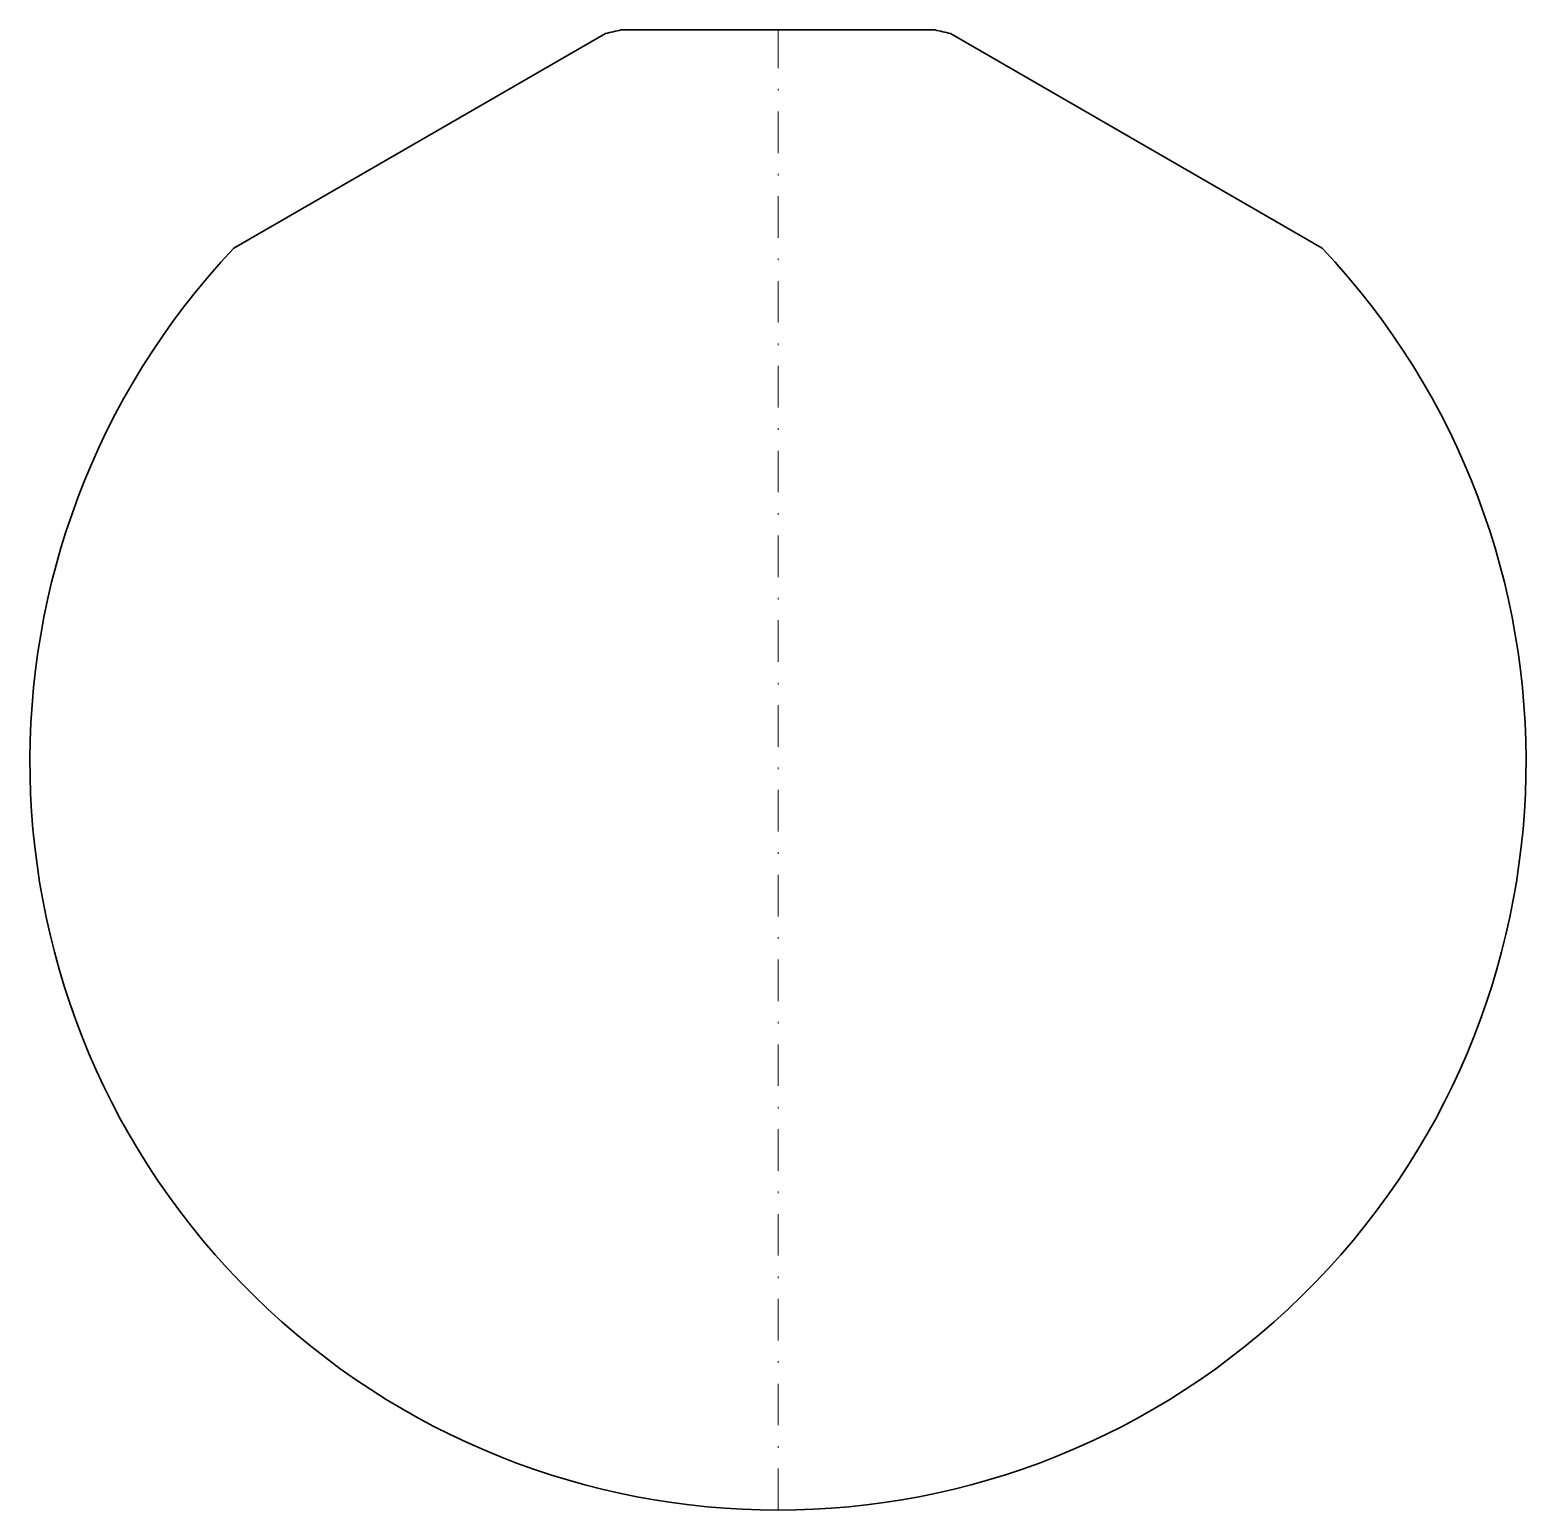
# Model space of a CAD drawing. Header units: millimetres. Extents: x -45 to 45, y 0 to 89.
import ezdxf

# ---------------------------------------------------------------- set-up
doc = ezdxf.new("R2010")
doc.units = ezdxf.units.MM
doc.header["$LTSCALE"] = 5
doc.linetypes.add('AUSGEZOGEN', pattern=[0])
doc.linetypes.add('DASHDOT', pattern=[1, 0.5, -0.25, 0, -0.25])
doc.layers.add('2', color=7, linetype='Continuous')
doc.layers.add('5', color=3, linetype='Continuous', true_color=0x00ff00)

msp = doc.modelspace()

# ---------------------------------------------------------------- linework, layer by layer
at = {"layer": '2', "color": 7, "linetype": 'AUSGEZOGEN', "lineweight": 35}
for p, q in [((-10.379, 88.787), (-32.731, 75.882)), ((9.434, 89), (-9.434, 89)), ((32.731, 75.882), (10.379, 88.787))]:
    msp.add_line(p, q, dxfattribs=at)
for start, end in [(102.10149, 103.33543), (76.66457, 77.89851), (136.66457, 43.33543)]:
    msp.add_arc((0, 45), 45, start, end, dxfattribs=at)
at = {"layer": '5', "color": 3, "linetype": 'DASHDOT', "lineweight": 18, "true_color": 0x00ff00}
msp.add_line((0, 0), (0, 89), dxfattribs=at)

doc.saveas('drawing.dxf')
